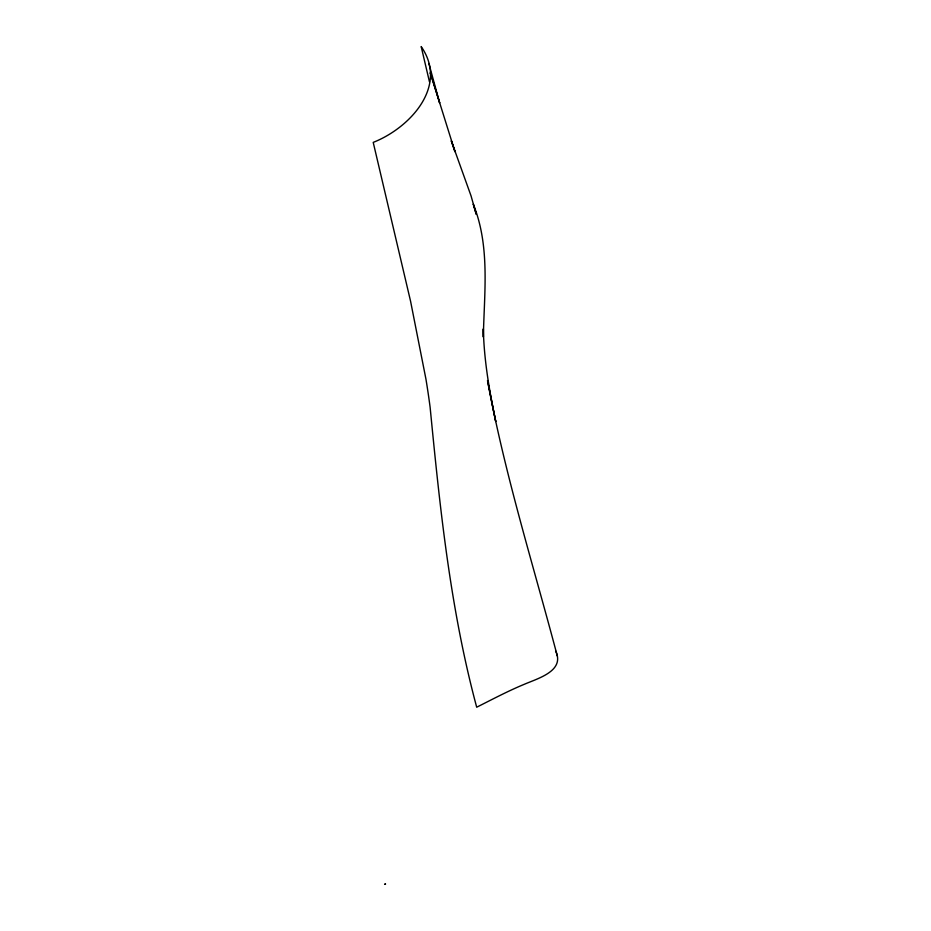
<?xml version="1.0" encoding="UTF-8"?>
<svg xmlns="http://www.w3.org/2000/svg" width="931" height="931" viewBox="0 0 931 931"><rect width="100%" height="100%" fill="white"/><g stroke="black" fill="none" stroke-linecap="round" stroke-linejoin="round"><path stroke-width="1.4" d="M385.585 884.019L384.596 884.369L385.294 883.926M555.574 650.874C565.361 670.937 537.92 678.385 524.351 684.273C508.047 691 492.452 699.297 476.695 707.211C450.313 609.153 439.956 508.047 430.122 407.301A1399.584 237.952 62.9 0 0 425.944 379.115L410.559 301.167L373.215 142.385C409.57 128.117 448.858 86.339 421.173 46.55L429.47 81.858M428.888 63.529L439.653 102.922L430.273 72.734L454.968 151.683L451.291 140.849L471.051 195.894L476.241 214.281L473.285 204.192C490.346 246.552 484.155 292.683 483.352 337.045L483.329 328.864C483.98 360.111 489.415 390.997 495.734 421.522L487.53 380.546C504.649 473.867 533.137 564.489 557.332 656.052"/></g></svg>
